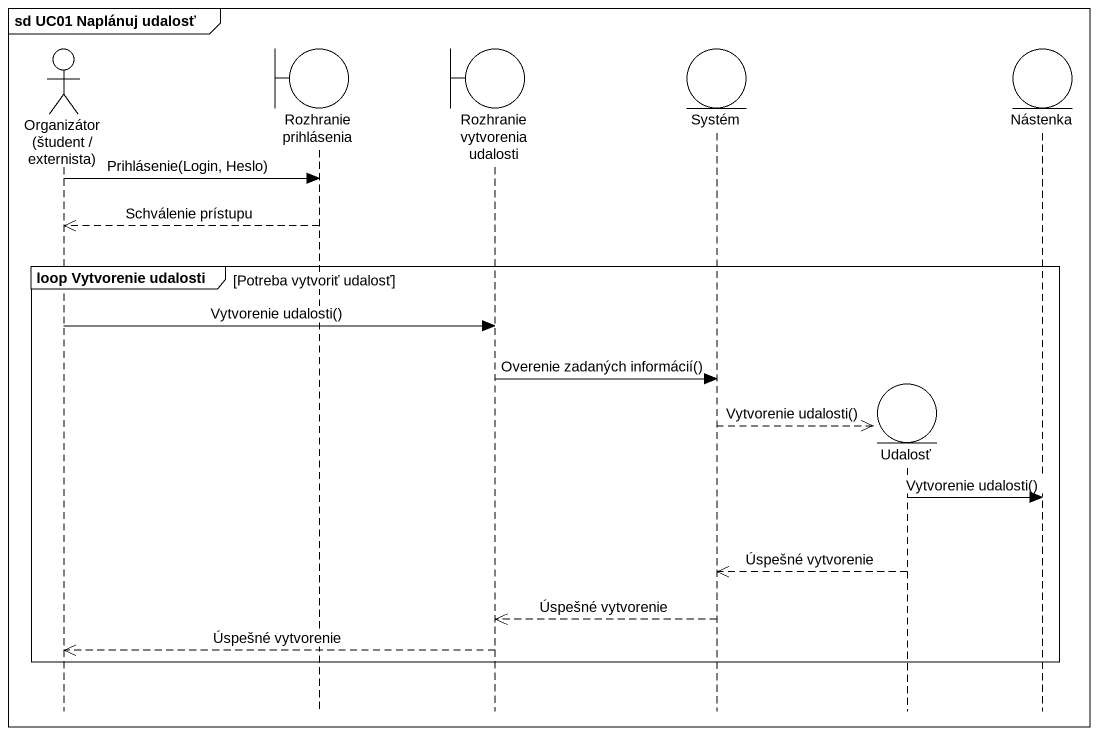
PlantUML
@startuml
mainframe sd UC01 Naplánuj udalosť
hide footbox
actor "Organizátor (študent / externista)" as Organizátor_študent
boundary "Rozhranie prihlásenia" as Rozhranie_prihlásenia
boundary "Rozhranie vytvorenia udalosti" as Rozhranie_vytvorenia
entity Systém
entity Udalosť
entity Nástenka

Organizátor_študent -> Rozhranie_prihlásenia : Prihlásenie(Login, Heslo)
Rozhranie_prihlásenia -->> Organizátor_študent : Schválenie prístupu
group loop Vytvorenie udalosti [Potreba vytvoriť udalosť]
  Organizátor_študent -> Rozhranie_vytvorenia : Vytvorenie udalosti()
  Rozhranie_vytvorenia -> Systém : Overenie zadaných informácií()
  Systém -->> Udalosť ** : Vytvorenie udalosti()
  Udalosť -> Nástenka : Vytvorenie udalosti()
  Udalosť -->> Systém : Úspešné vytvorenie
  Systém -->> Rozhranie_vytvorenia : Úspešné vytvorenie
  Rozhranie_vytvorenia -->> Organizátor_študent : Úspešné vytvorenie
end
@enduml
